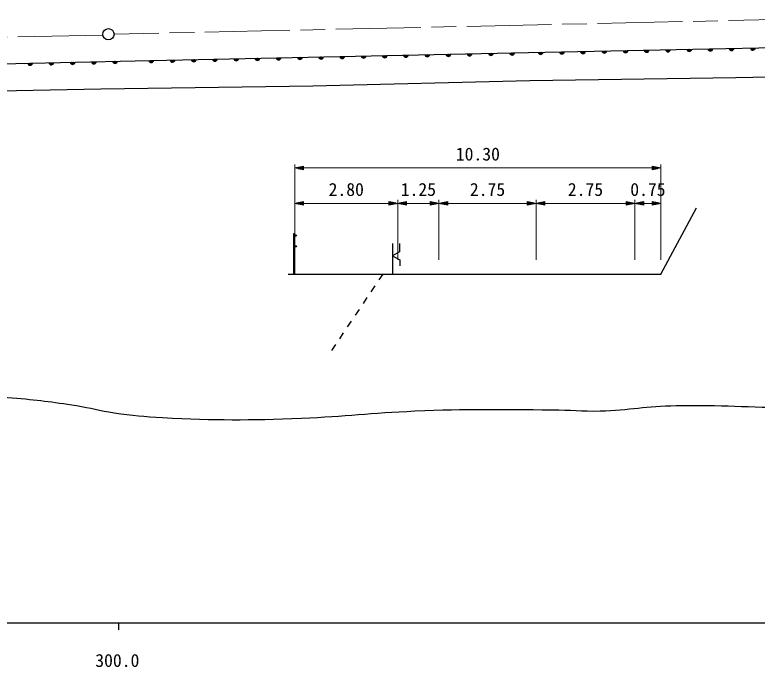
# Model space of a CAD drawing. Units: millimetres, scale not verified. Extents: x 40000 to 680000, y 20000 to 380000.
# Drawn here: x 353364 to 458264, y 198715 to 290900 of the extents above; entities that cross this region are included whole.
import ezdxf
from ezdxf.enums import TextEntityAlignment as Align

# ---------------------------------------------------------------- set-up
doc = ezdxf.new("R2010")
doc.units = ezdxf.units.MM
doc.header["$LTSCALE"] = 1000
doc.linetypes.add('CHAIN', pattern=[18.5, 12, -1.5, 3.5, -1.5])
for name, color, linetype, lineweight in [('M-BGD', 7, 'Continuous', 25), ('M-BMK', 2, 'CHAIN', 13), ('M-BMK-SRVR', 3, 'Continuous', 25), ('M-STR-HTXT', 7, 'Continuous', 13), ('M-TTL-BAND', 7, 'Continuous', 25)]:
    doc.layers.add(name, color=color, linetype=linetype, lineweight=lineweight)
doc.styles.add('ＭＳ ゴシック', font='')
doc.styles.get('ＭＳ ゴシック').set_extended_font_data('MS Gothic')

msp = doc.modelspace()

# ---------------------------------------------------------------- linework, layer by layer
at = {"layer": 'M-BGD'}
for p, q in [((392802, 254261), (392802, 260002)), ((392802, 260002), (392917, 260002)), ((392917, 254261), (392917, 260002)), ((406747, 258567), (406747, 254261)), ((407706, 258585), (407706, 257431)), ((407759, 256277), (407759, 255442)), ((404840, 253431), (405398, 254261)), ((403726, 251770), (404283, 252600)), ((402611, 250109), (403169, 250940)), ((401497, 248448), (402054, 249279)), ((400383, 246788), (400940, 247618)), ((399268, 245127), (399825, 245957)), ((398153, 243466), (398711, 244297))]:
    msp.add_line(p, q, dxfattribs=at)
for points in [[(65959, 290900), (78325, 290496), (94686, 289832), (106400, 289258), (131408, 287392), (164085, 284351), (173054, 283562), (186886, 282611), (202619, 281911), (216629, 281624), (245548, 281929), (278090, 282468), (305842, 282970), (319709, 283257), (370352, 284405), (425929, 285571), (486385, 286791), (486582, 283741), (509778, 283149)], [(509778, 283149), (486376, 282593), (455233, 282019), (426135, 281589), (395494, 280835), (365536, 280405), (336832, 279831), (308058, 279364), (250400, 278539), (204691, 278467), (193640, 279041), (170211, 280584), (131533, 283598), (117290, 284638), (97484, 285822), (79437, 286719), (72226, 286970), (65896, 287077)], [(391974, 254261), (444673, 254261), (449716, 263636)], [(407706, 257431), (406747, 256863), (407759, 256277)]]:
    msp.add_lwpolyline(points, dxfattribs=at)
for centre in [(393031, 259715), (393031, 258184)]:
    msp.add_circle(centre, 115, dxfattribs=at)
for centre, radius, start, end in [((414636, 285388), 354, 189.99937, 352.40455), ((414636, 285388), 283, 192.22341, 350.18051), ((414636, 285388), 212, 195.96974, 346.43419), ((414636, 285388), 142, 203.68147, 338.72246), ((414636, 285388), 100, 213.99913, 328.40479), ((417635, 285451), 354, 189.99937, 352.40455), ((417635, 285451), 283, 192.22341, 350.18051), ((417635, 285451), 212, 195.96974, 346.43419), ((417635, 285451), 142, 203.68147, 338.72246), ((417635, 285451), 100, 213.99913, 328.40479), ((420634, 285514), 354, 189.99937, 352.40455), ((420634, 285514), 283, 192.22341, 350.18051), ((420634, 285514), 212, 195.96974, 346.43419), ((420634, 285514), 142, 203.68147, 338.72246), ((420634, 285514), 100, 213.99913, 328.40479), ((423634, 285577), 354, 189.99937, 352.40455), ((423634, 285577), 283, 192.22341, 350.18051), ((423634, 285577), 212, 195.96974, 346.43419), ((423634, 285577), 142, 203.68147, 338.72246), ((423634, 285577), 100, 213.99913, 328.40479), ((427661, 285660), 354, 189.95337, 352.35855), ((427661, 285660), 283, 192.17741, 350.13451), ((427661, 285660), 212, 195.92374, 346.38818), ((427661, 285660), 142, 203.63547, 338.67645), ((427661, 285660), 100, 213.95313, 328.35879), ((430661, 285721), 354, 189.95337, 352.35855), ((430661, 285721), 283, 192.17741, 350.13451), ((430661, 285721), 212, 195.92374, 346.38818), ((430661, 285721), 142, 203.63547, 338.67645), ((430661, 285721), 100, 213.95313, 328.35879), ((433660, 285781), 354, 189.95337, 352.35855), ((433660, 285781), 283, 192.17741, 350.13451), ((433660, 285781), 212, 195.92374, 346.38818), ((433660, 285781), 142, 203.63547, 338.67645), ((433660, 285781), 100, 213.95313, 328.35879), ((436660, 285842), 354, 189.95337, 352.35855), ((436660, 285842), 283, 192.17741, 350.13451), ((436660, 285842), 212, 195.92374, 346.38818), ((436660, 285842), 142, 203.63547, 338.67645), ((436660, 285842), 100, 213.95313, 328.35879), ((439659, 285902), 354, 189.95337, 352.35855), ((439659, 285902), 283, 192.17741, 350.13451), ((439659, 285902), 212, 195.92374, 346.38818), ((439659, 285902), 142, 203.63547, 338.67645), ((439659, 285902), 100, 213.95313, 328.35879), ((442658, 285963), 354, 189.95337, 352.35855), ((442658, 285963), 283, 192.17741, 350.13451), ((442658, 285963), 212, 195.92374, 346.38818), ((442658, 285963), 142, 203.63547, 338.67645), ((442658, 285963), 100, 213.95313, 328.35879), ((445658, 286023), 354, 189.95337, 352.35855), ((445658, 286023), 283, 192.17741, 350.13451), ((445658, 286023), 212, 195.92374, 346.38818), ((445658, 286023), 142, 203.63547, 338.67645), ((445658, 286023), 100, 213.95313, 328.35879), ((448657, 286084), 354, 189.95337, 352.35855), ((448657, 286084), 283, 192.17741, 350.13451), ((448657, 286084), 212, 195.92374, 346.38818), ((448657, 286084), 142, 203.63547, 338.67645), ((448657, 286084), 100, 213.95313, 328.35879), ((451656, 286144), 354, 189.95337, 352.35855), ((451656, 286144), 283, 192.17741, 350.13451), ((451656, 286144), 212, 195.92374, 346.38818), ((451656, 286144), 142, 203.63547, 338.67645), ((451656, 286144), 100, 213.95313, 328.35879), ((454656, 286205), 354, 189.95337, 352.35855), ((454656, 286205), 283, 192.17741, 350.13451), ((454656, 286205), 212, 195.92374, 346.38818), ((454656, 286205), 142, 203.63547, 338.67645), ((454656, 286205), 100, 213.95313, 328.35879), ((457655, 286265), 354, 189.95337, 352.35855), ((457655, 286265), 283, 192.17741, 350.13451), ((457655, 286265), 212, 195.92374, 346.38818), ((457655, 286265), 142, 203.63547, 338.67645), ((457655, 286265), 100, 213.95313, 328.35879), ((364525, 284327), 354, 190.09614, 352.50131), ((367524, 284395), 354, 190.09614, 352.50131), ((367524, 284395), 283, 192.32018, 350.27728), ((367524, 284395), 212, 196.0665, 346.53095), ((367524, 284395), 142, 203.77823, 338.81922), ((367524, 284395), 100, 214.09589, 328.50156), ((372645, 284507), 354, 189.99937, 352.40455), ((372645, 284507), 283, 192.22341, 350.18051), ((372645, 284507), 212, 195.96974, 346.43419), ((372645, 284507), 142, 203.68147, 338.72246), ((372645, 284507), 100, 213.99913, 328.40479), ((375644, 284570), 354, 189.99937, 352.40455), ((375644, 284570), 283, 192.22341, 350.18051), ((375644, 284570), 212, 195.96974, 346.43419), ((375644, 284570), 142, 203.68147, 338.72246), ((375644, 284570), 100, 213.99913, 328.40479), ((378644, 284633), 354, 189.99937, 352.40455), ((378644, 284633), 283, 192.22341, 350.18051), ((378644, 284633), 212, 195.96974, 346.43419), ((378644, 284633), 142, 203.68147, 338.72246), ((378644, 284633), 100, 213.99913, 328.40479), ((381643, 284696), 354, 189.99937, 352.40455), ((381643, 284696), 283, 192.22341, 350.18051), ((381643, 284696), 212, 195.96974, 346.43419), ((381643, 284696), 142, 203.68147, 338.72246), ((381643, 284696), 100, 213.99913, 328.40479), ((384642, 284759), 354, 189.99937, 352.40455), ((384642, 284759), 283, 192.22341, 350.18051), ((384642, 284759), 212, 195.96974, 346.43419), ((384642, 284759), 142, 203.68147, 338.72246), ((384642, 284759), 100, 213.99913, 328.40479), ((387642, 284822), 354, 189.99937, 352.40455), ((387642, 284822), 283, 192.22341, 350.18051), ((387642, 284822), 212, 195.96974, 346.43419), ((387642, 284822), 142, 203.68147, 338.72246), ((387642, 284822), 100, 213.99913, 328.40479), ((390641, 284885), 354, 189.99937, 352.40455), ((390641, 284885), 283, 192.22341, 350.18051), ((390641, 284885), 212, 195.96974, 346.43419), ((390641, 284885), 142, 203.68147, 338.72246), ((390641, 284885), 100, 213.99913, 328.40479), ((393640, 284948), 354, 189.99937, 352.40455), ((393640, 284948), 283, 192.22341, 350.18051), ((393640, 284948), 212, 195.96974, 346.43419), ((393640, 284948), 142, 203.68147, 338.72246), ((393640, 284948), 100, 213.99913, 328.40479), ((396640, 285011), 354, 189.99937, 352.40455), ((396640, 285011), 283, 192.22341, 350.18051), ((396640, 285011), 212, 195.96974, 346.43419), ((396640, 285011), 142, 203.68147, 338.72246), ((396640, 285011), 100, 213.99913, 328.40479), ((399639, 285074), 354, 189.99937, 352.40455), ((399639, 285074), 283, 192.22341, 350.18051), ((399639, 285074), 212, 195.96974, 346.43419), ((399639, 285074), 142, 203.68147, 338.72246), ((399639, 285074), 100, 213.99913, 328.40479), ((402638, 285137), 354, 189.99937, 352.40455), ((402638, 285137), 283, 192.22341, 350.18051), ((402638, 285137), 212, 195.96974, 346.43419), ((402638, 285137), 142, 203.68147, 338.72246), ((402638, 285137), 100, 213.99913, 328.40479), ((405638, 285200), 354, 189.99937, 352.40455), ((405638, 285200), 283, 192.22341, 350.18051), ((405638, 285200), 212, 195.96974, 346.43419), ((405638, 285200), 142, 203.68147, 338.72246), ((405638, 285200), 100, 213.99913, 328.40479), ((408637, 285263), 354, 189.99937, 352.40455), ((408637, 285263), 283, 192.22341, 350.18051), ((408637, 285263), 212, 195.96974, 346.43419), ((408637, 285263), 142, 203.68147, 338.72246), ((408637, 285263), 100, 213.99913, 328.40479), ((411636, 285325), 354, 189.99937, 352.40455), ((411636, 285325), 283, 192.22341, 350.18051), ((411636, 285325), 212, 195.96974, 346.43419), ((411636, 285325), 142, 203.68147, 338.72246), ((411636, 285325), 100, 213.99913, 328.40479), ((355527, 284123), 354, 190.09614, 352.50131), ((355527, 284123), 283, 192.32018, 350.27728), ((355527, 284123), 212, 196.0665, 346.53095), ((355527, 284123), 142, 203.77823, 338.81922), ((355527, 284123), 100, 214.09589, 328.50156), ((358526, 284191), 354, 190.09614, 352.50131), ((358526, 284191), 283, 192.32018, 350.27728), ((358526, 284191), 212, 196.0665, 346.53095), ((358526, 284191), 142, 203.77823, 338.81922), ((358526, 284191), 100, 214.09589, 328.50156), ((361525, 284259), 354, 190.09614, 352.50131), ((361525, 284259), 283, 192.32018, 350.27728), ((361525, 284259), 212, 196.0665, 346.53095), ((361525, 284259), 142, 203.77823, 338.81922), ((361525, 284259), 100, 214.09589, 328.50156), ((364525, 284327), 283, 192.32018, 350.27728), ((364525, 284327), 212, 196.0665, 346.53095), ((364525, 284327), 142, 203.77823, 338.81922), ((364525, 284327), 100, 214.09589, 328.50156)]:
    msp.add_arc(centre, radius, start, end, dxfattribs=at)
msp.add_open_spline([(65300, 250705), (66513, 251217), (67102, 251337), (68306, 251468), (70591, 251718), (71779, 250567), (74025, 250077), (79196, 248950), (82041, 247857), (87318, 247453), (88670, 247349), (89437, 247257), (90789, 247368), (93754, 247612), (95353, 248326), (98324, 248469), (101330, 248613), (103031, 248649), (106029, 248384), (109560, 248072), (111506, 247606), (115004, 247029), (120073, 246193), (122911, 245706), (127958, 244743), (133825, 243625), (137071, 242787), (142944, 241695), (147952, 240764), (150767, 240281), (155813, 239579), (158681, 239180), (160292, 238962), (163179, 238732), (166811, 238443), (168852, 238371), (172492, 238224), (175996, 238082), (177960, 238022), (181467, 237970), (185005, 237918), (186991, 238125), (190526, 237970), (194669, 237788), (196965, 237253), (201110, 237123), (206829, 236945), (210044, 237699), (215757, 237377), (220618, 237103), (223257, 236046), (228118, 235769), (231585, 235571), (233546, 235581), (237008, 235853), (241727, 236225), (244326, 236858), (249031, 237377), (252593, 237771), (254598, 237919), (258175, 238139), (264712, 238543), (268390, 238444), (274939, 238478), (277156, 238489), (278397, 238410), (280612, 238309), (287633, 237987), (291540, 237367), (298561, 237039), (305864, 236697), (309967, 236883), (317272, 236615), (319721, 236525), (321087, 236320), (323538, 236277), (326844, 236218), (328699, 236239), (332004, 236361), (336575, 236531), (339116, 237037), (343688, 237123), (347328, 237192), (349375, 237103), (353002, 236785), (356553, 236473), (358538, 236225), (362061, 235684), (364157, 235362), (365297, 234979), (367395, 234668), (370058, 234273), (371565, 234130), (374253, 233991), (381915, 233593), (386229, 233605), (393896, 233906), (400154, 234152), (403641, 234646), (409898, 234922), (417464, 235256), (421713, 235129), (429286, 235091), (431933, 235078), (433414, 234848), (436060, 234922), (440269, 235039), (442602, 235627), (446812, 235684), (453295, 235771), (456925, 235485), (463407, 235345), (473593, 235126), (479296, 234804), (489484, 234753), (494445, 234728), (497231, 235199), (502184, 234922), (505076, 234760), (506659, 234239), (509550, 234075), (513548, 233849), (515793, 233618), (519795, 233737), (520622, 233761), (520904, 233757), (521912, 233821)], degree=3, knots=[0, 0, 0, 0, 1, 1, 1, 2, 2, 2, 3, 3, 3, 4, 4, 4, 5, 5, 5, 6, 6, 6, 7, 7, 7, 8, 8, 8, 9, 9, 9, 10, 10, 10, 11, 11, 11, 12, 12, 12, 13, 13, 13, 14, 14, 14, 15, 15, 15, 16, 16, 16, 17, 17, 17, 18, 18, 18, 19, 19, 19, 20, 20, 20, 21, 21, 21, 22, 22, 22, 23, 23, 23, 24, 24, 24, 25, 25, 25, 26, 26, 26, 27, 27, 27, 28, 28, 28, 29, 29, 29, 30, 30, 30, 31, 31, 31, 32, 32, 32, 33, 33, 33, 34, 34, 34, 35, 35, 35, 36, 36, 36, 37, 37, 37, 38, 38, 38, 39, 39, 39, 40, 40, 40, 41, 41, 41, 42, 42, 42, 42], dxfattribs=at)
at = {"layer": 'M-BMK'}
for p, q in [((466208, 290349), (367379, 288166)), ((365788, 288041), (266869, 285875))]:
    msp.add_line(p, q, dxfattribs=at)
at = {"layer": 'M-BMK-SRVR'}
msp.add_circle((366579, 288161), 800, dxfattribs=at)
at = {"layer": 'M-STR-HTXT'}
for p, q in [((392917, 256261), (392917, 269761)), ((444673, 256261), (444673, 269761)), ((392917, 269261), (394167, 269511)), ((392917, 269261), (394167, 269011)), ((392917, 269261), (394167, 269261)), ((394167, 269311), (393167, 269311)), ((394167, 269211), (393167, 269211)), ((393417, 269361), (394167, 269361)), ((393417, 269161), (394167, 269161)), ((394167, 269411), (393667, 269411)), ((394167, 269111), (393667, 269111)), ((393917, 269461), (394167, 269461)), ((393917, 269061), (394167, 269061)), ((394167, 269011), (394167, 269511)), ((394167, 269261), (407475, 269261)), ((407475, 269261), (413299, 269261)), ((413299, 269261), (427024, 269261)), ((427024, 269261), (440980, 269261)), ((440980, 269261), (443423, 269261)), ((444673, 269261), (443423, 269511)), ((443423, 269511), (443423, 269011)), ((443673, 269461), (443423, 269461)), ((443423, 269411), (443923, 269411)), ((444173, 269361), (443423, 269361)), ((443423, 269311), (444423, 269311)), ((444673, 269261), (443423, 269011)), ((444673, 269261), (443423, 269261)), ((443423, 269211), (444423, 269211)), ((444173, 269161), (443423, 269161)), ((443423, 269111), (443923, 269111)), ((443673, 269061), (443423, 269061)), ((392917, 264261), (394167, 264511)), ((393417, 264361), (394167, 264361)), ((394167, 264411), (393667, 264411)), ((393917, 264461), (394167, 264461)), ((394167, 264011), (394167, 264511)), ((407475, 264261), (406225, 264511)), ((406225, 264511), (406225, 264011)), ((406475, 264461), (406225, 264461)), ((406225, 264411), (406725, 264411)), ((406975, 264361), (406225, 264361)), ((407475, 256261), (407475, 264761)), ((407475, 264261), (408725, 264511)), ((407975, 264361), (408725, 264361)), ((408725, 264411), (408225, 264411)), ((408475, 264461), (408725, 264461)), ((408725, 264011), (408725, 264511)), ((413299, 264261), (412049, 264511)), ((412049, 264511), (412049, 264011)), ((412299, 264461), (412049, 264461)), ((412049, 264411), (412549, 264411)), ((412799, 264361), (412049, 264361)), ((413299, 256261), (413299, 264761)), ((413299, 264261), (414549, 264511)), ((413799, 264361), (414549, 264361)), ((414549, 264411), (414049, 264411)), ((414299, 264461), (414549, 264461)), ((414549, 264011), (414549, 264511)), ((427024, 264261), (425774, 264511)), ((425774, 264511), (425774, 264011)), ((426024, 264461), (425774, 264461)), ((425774, 264411), (426274, 264411)), ((426524, 264361), (425774, 264361)), ((427024, 256261), (427024, 264761)), ((427024, 264261), (428274, 264511)), ((427524, 264361), (428274, 264361)), ((428274, 264411), (427774, 264411)), ((428024, 264461), (428274, 264461)), ((428274, 264011), (428274, 264511)), ((440980, 264261), (439730, 264511)), ((439730, 264511), (439730, 264011)), ((439980, 264461), (439730, 264461)), ((439730, 264411), (440230, 264411)), ((440480, 264361), (439730, 264361)), ((440980, 256261), (440980, 264761)), ((440980, 264261), (442230, 264511)), ((441480, 264361), (442230, 264361)), ((442230, 264411), (441730, 264411)), ((441980, 264461), (442230, 264461)), ((442230, 264011), (442230, 264511)), ((444673, 264261), (443423, 264511)), ((443423, 264511), (443423, 264011)), ((443673, 264461), (443423, 264461)), ((443423, 264411), (443923, 264411)), ((444173, 264361), (443423, 264361)), ((392917, 264261), (394167, 264011)), ((392917, 264261), (394167, 264261)), ((394167, 264311), (393167, 264311)), ((394167, 264211), (393167, 264211)), ((393417, 264161), (394167, 264161)), ((394167, 264111), (393667, 264111)), ((393917, 264061), (394167, 264061)), ((394167, 264261), (406225, 264261)), ((406225, 264311), (407225, 264311)), ((407475, 264261), (406225, 264011)), ((407475, 264261), (406225, 264261)), ((406225, 264211), (407225, 264211)), ((406975, 264161), (406225, 264161)), ((406225, 264111), (406725, 264111)), ((406475, 264061), (406225, 264061)), ((407475, 264261), (408725, 264011)), ((407475, 264261), (408725, 264261)), ((408725, 264311), (407725, 264311)), ((408725, 264211), (407725, 264211)), ((407975, 264161), (408725, 264161)), ((408725, 264111), (408225, 264111)), ((408475, 264061), (408725, 264061)), ((408725, 264261), (412049, 264261)), ((412049, 264311), (413049, 264311)), ((413299, 264261), (412049, 264011)), ((413299, 264261), (412049, 264261)), ((412049, 264211), (413049, 264211)), ((412799, 264161), (412049, 264161)), ((412049, 264111), (412549, 264111)), ((412299, 264061), (412049, 264061)), ((413299, 264261), (414549, 264011)), ((413299, 264261), (414549, 264261)), ((414549, 264311), (413549, 264311)), ((414549, 264211), (413549, 264211)), ((413799, 264161), (414549, 264161)), ((414549, 264111), (414049, 264111)), ((414299, 264061), (414549, 264061)), ((414549, 264261), (425774, 264261)), ((425774, 264311), (426774, 264311)), ((427024, 264261), (425774, 264011)), ((427024, 264261), (425774, 264261)), ((425774, 264211), (426774, 264211)), ((426524, 264161), (425774, 264161)), ((425774, 264111), (426274, 264111)), ((426024, 264061), (425774, 264061)), ((427024, 264261), (428274, 264011)), ((427024, 264261), (428274, 264261)), ((428274, 264311), (427274, 264311)), ((428274, 264211), (427274, 264211)), ((427524, 264161), (428274, 264161)), ((428274, 264111), (427774, 264111)), ((428024, 264061), (428274, 264061)), ((428274, 264261), (439730, 264261)), ((439730, 264311), (440730, 264311)), ((440980, 264261), (439730, 264011)), ((440980, 264261), (439730, 264261)), ((439730, 264211), (440730, 264211)), ((440480, 264161), (439730, 264161)), ((439730, 264111), (440230, 264111)), ((439980, 264061), (439730, 264061)), ((440980, 264261), (442230, 264011)), ((440980, 264261), (442230, 264261)), ((442230, 264311), (441230, 264311)), ((442230, 264211), (441230, 264211)), ((441480, 264161), (442230, 264161)), ((442230, 264111), (441730, 264111)), ((441980, 264061), (442230, 264061)), ((442230, 264261), (443423, 264261)), ((443423, 264311), (444423, 264311)), ((444673, 264261), (443423, 264011)), ((444673, 264261), (443423, 264261)), ((443423, 264211), (444423, 264211)), ((444173, 264161), (443423, 264161)), ((443423, 264111), (443923, 264111)), ((443673, 264061), (443423, 264061))]:
    msp.add_line(p, q, dxfattribs=at)
at = {"layer": 'M-TTL-BAND'}
for p, q in [((40000, 205000), (579000, 205000)), ((368000, 205000), (368000, 204000))]:
    msp.add_line(p, q, dxfattribs=at)

# ---------------------------------------------------------------- texts
at = {"layer": 'M-STR-HTXT', "style": 'ＭＳ ゴシック'}
for s, p in [('10.30', (418795, 269761)), ('2.80', (400196, 264761)), ('1.25', (410387, 264761)), ('2.75', (420162, 264761)), ('2.75', (434002, 264761)), ('0.75', (442827, 264761))]:
    msp.add_text(s, height=1833, dxfattribs=at).set_placement(p, align=Align.BOTTOM_CENTER)
at = {"layer": 'M-TTL-BAND', "style": 'ＭＳ ゴシック'}
msp.add_text('300.0', height=1833, dxfattribs=at).set_placement((367844, 198195), align=Align.BOTTOM_CENTER)

doc.saveas('drawing.dxf')
